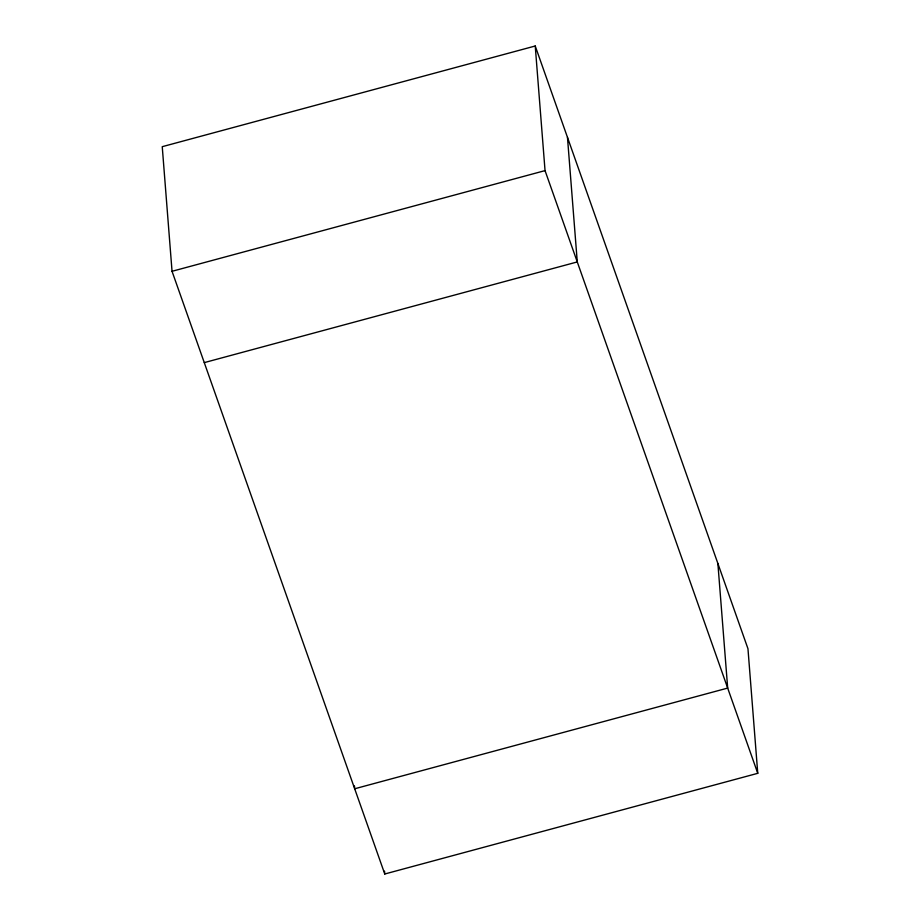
<?xml version="1.0" encoding="UTF-8"?>
<svg xmlns="http://www.w3.org/2000/svg" width="920" height="920" viewBox="0 0 920 920"><rect width="100%" height="100%" fill="white"/><g stroke="black" fill="none" stroke-linecap="round" stroke-linejoin="round"><path stroke-width="1.38" d="M535.233 46L162.242 146.682L172.04 271.296L384.767 874L757.758 773.317L747.96 648.703L535.233 46L545.042 170.614L757.758 773.317M172.04 271.296L545.042 170.614M204.274 362.618L577.277 261.935L567.467 137.321M717.876 563.466L727.685 688.079L354.683 788.773L354.453 785.91M384.537 871.136L384.767 874"/></g></svg>
